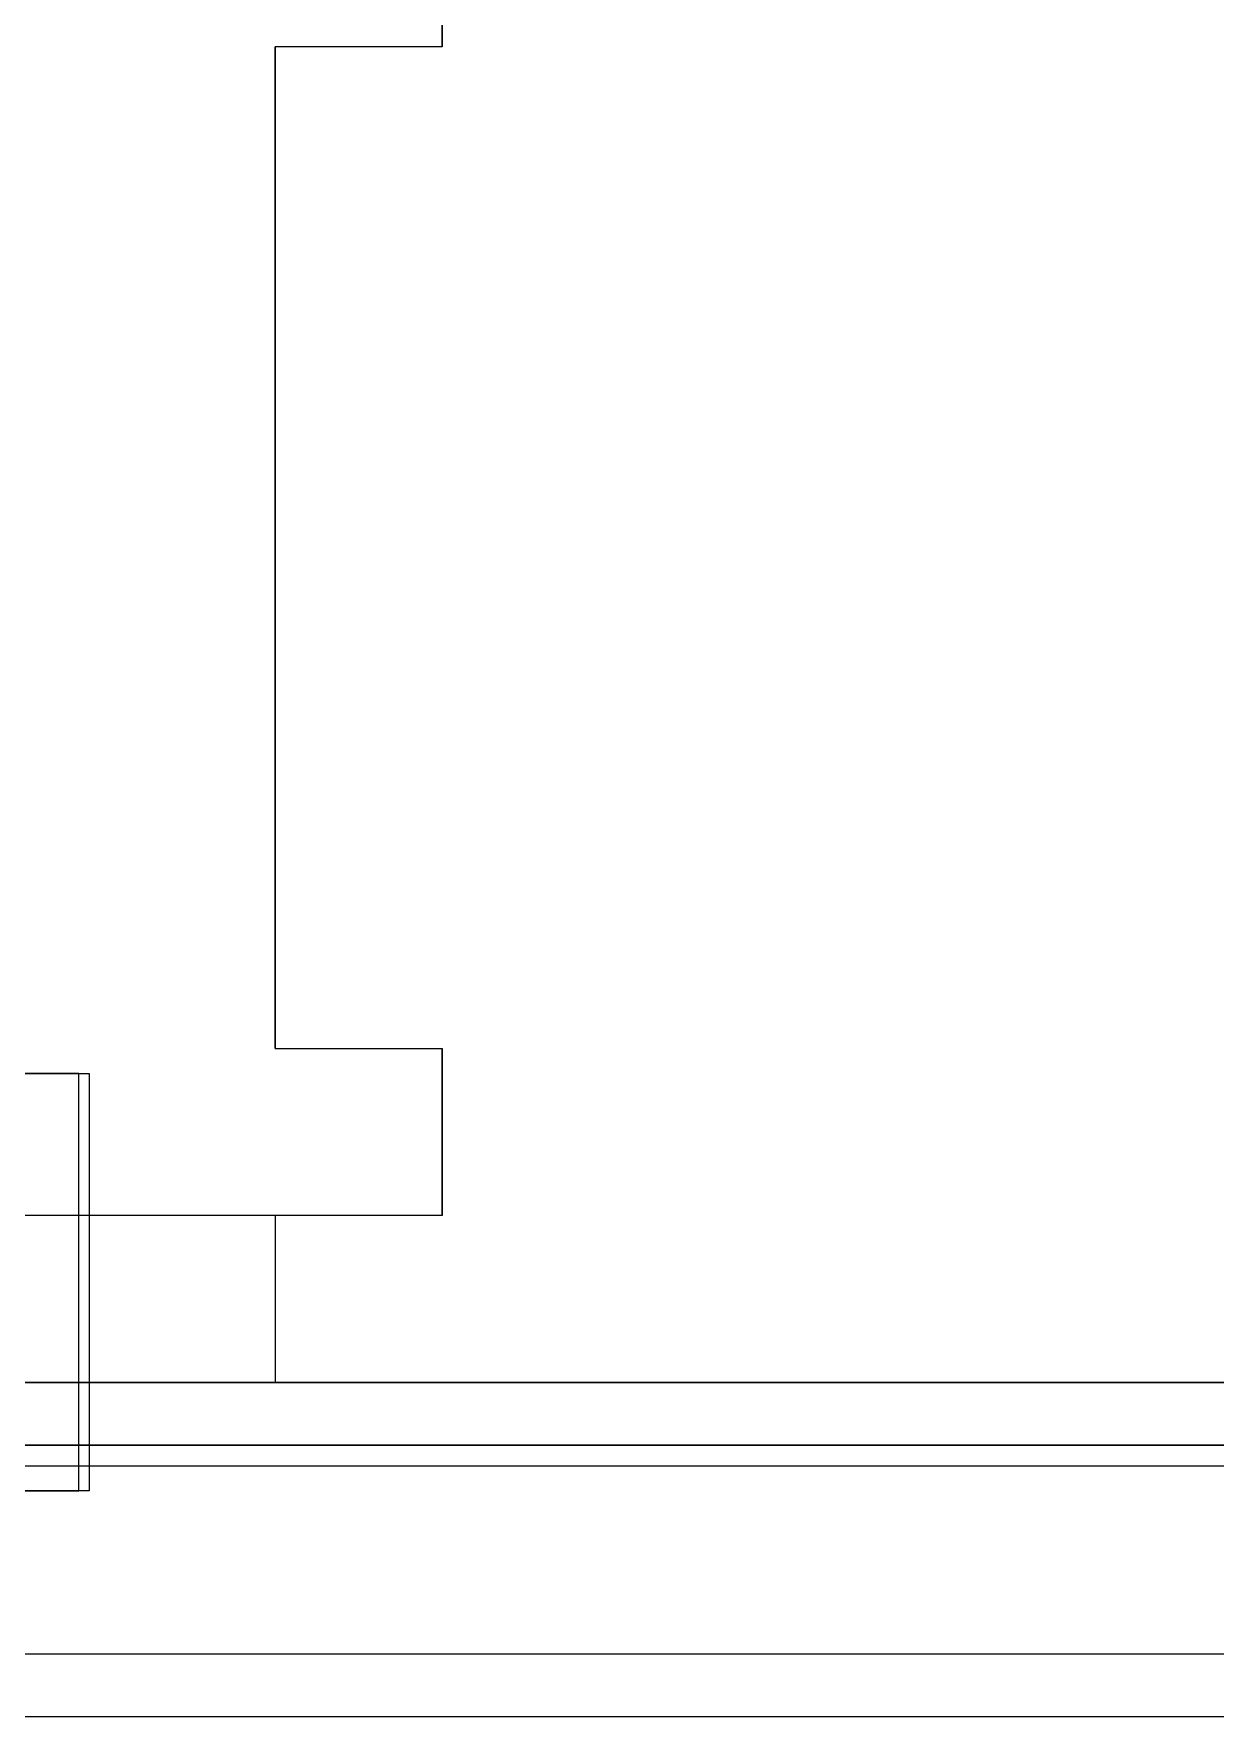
# Model space of a CAD drawing. Header units: millimetres. Extents: x -1970 to 34302, y -65268 to 6837.
# Drawn here: x 27709.3 to 27850.8, y -17690 to -17488.4 of the extents above; entities that cross this region are included whole.
import ezdxf

# ---------------------------------------------------------------- set-up
doc = ezdxf.new("R2010")
doc.units = ezdxf.units.MM
doc.layers.add('superior_C05', color=7, linetype='Continuous', lineweight=0)
doc.layers.add('superior_C07', color=7, linetype='Continuous', lineweight=0)

msp = doc.modelspace()

# ---------------------------------------------------------------- linework, layer by layer
at = {"layer": 'superior_C05'}
for p, q in [((27758.187, -17490), (27758.187, -17470)), ((27758.187, -17486.807), (27758.187, -17490)), ((27758.187, -17490), (27738.187, -17490)), ((27738.187, -17490), (27738.187, -17505.637)), ((27738.187, -17610), (27738.187, -17490)), ((27738.187, -17505.637), (27738.187, -17522.77)), ((27738.187, -17522.77), (27738.187, -17540.82)), ((27738.187, -17540.82), (27738.187, -17559.18)), ((27738.187, -17559.18), (27738.187, -17577.23)), ((27738.187, -17577.23), (27738.187, -17594.363)), ((27738.187, -17594.363), (27738.187, -17610)), ((27738.187, -17610), (27758.187, -17610)), ((27758.187, -17610), (27758.187, -17613.193)), ((27758.187, -17630), (27758.187, -17610)), ((27758.187, -17613.193), (27758.187, -17616.282)), ((27758.187, -17616.282), (27758.187, -17619.263)), ((27758.187, -17619.263), (27758.187, -17622.129)), ((27758.187, -17622.129), (27758.187, -17624.877)), ((27758.187, -17624.877), (27758.187, -17627.502)), ((27758.187, -17627.502), (27758.187, -17630)), ((27758.187, -17630), (27538.187, -17630)), ((27758.187, -17630), (27738.187, -17630)), ((27738.187, -17630), (27738.187, -17635.17)), ((27738.187, -17635.17), (27738.187, -17639.621)), ((27738.187, -17639.621), (27738.187, -17643.315)), ((27738.187, -17643.315), (27738.187, -17646.221)), ((27738.187, -17646.221), (27738.187, -17648.315)), ((27738.187, -17648.315), (27738.187, -17649.578)), ((27738.187, -17649.578), (27738.187, -17650)), ((28018.187, -17650), (27738.187, -17650)), ((27108.187, -17660), (28033.187, -17660))]:
    msp.add_line(p, q, dxfattribs=at)
at = {"layer": 'superior_C07'}
for p, q in [((27714.678, -17613), (27465.489, -17613)), ((27466.696, -17613), (27715.885, -17613)), ((27714.678, -17663), (27714.678, -17613)), ((27714.678, -17613), (27715.885, -17613)), ((27715.885, -17613), (27715.885, -17663)), ((28809.503, -17650), (27613.393, -17650)), ((27616.612, -17650), (28812.721, -17650)), ((28823.429, -17650), (27621.687, -17650)), ((27622.801, -17650), (28824.543, -17650)), ((28808.79, -17657.5), (27619.922, -17657.5)), ((27624.566, -17657.5), (28813.434, -17657.5)), ((27465.489, -17663), (27714.678, -17663)), ((27715.885, -17663), (27466.696, -17663)), ((27715.885, -17663), (27714.678, -17663)), ((27619.922, -17682.5), (28808.79, -17682.5)), ((27624.566, -17682.5), (28813.434, -17682.5)), ((27613.393, -17690), (28809.503, -17690)), ((27616.612, -17690), (28812.721, -17690)), ((27621.687, -17690), (28823.429, -17690)), ((27622.801, -17690), (28824.543, -17690))]:
    msp.add_line(p, q, dxfattribs=at)

doc.saveas('drawing.dxf')
